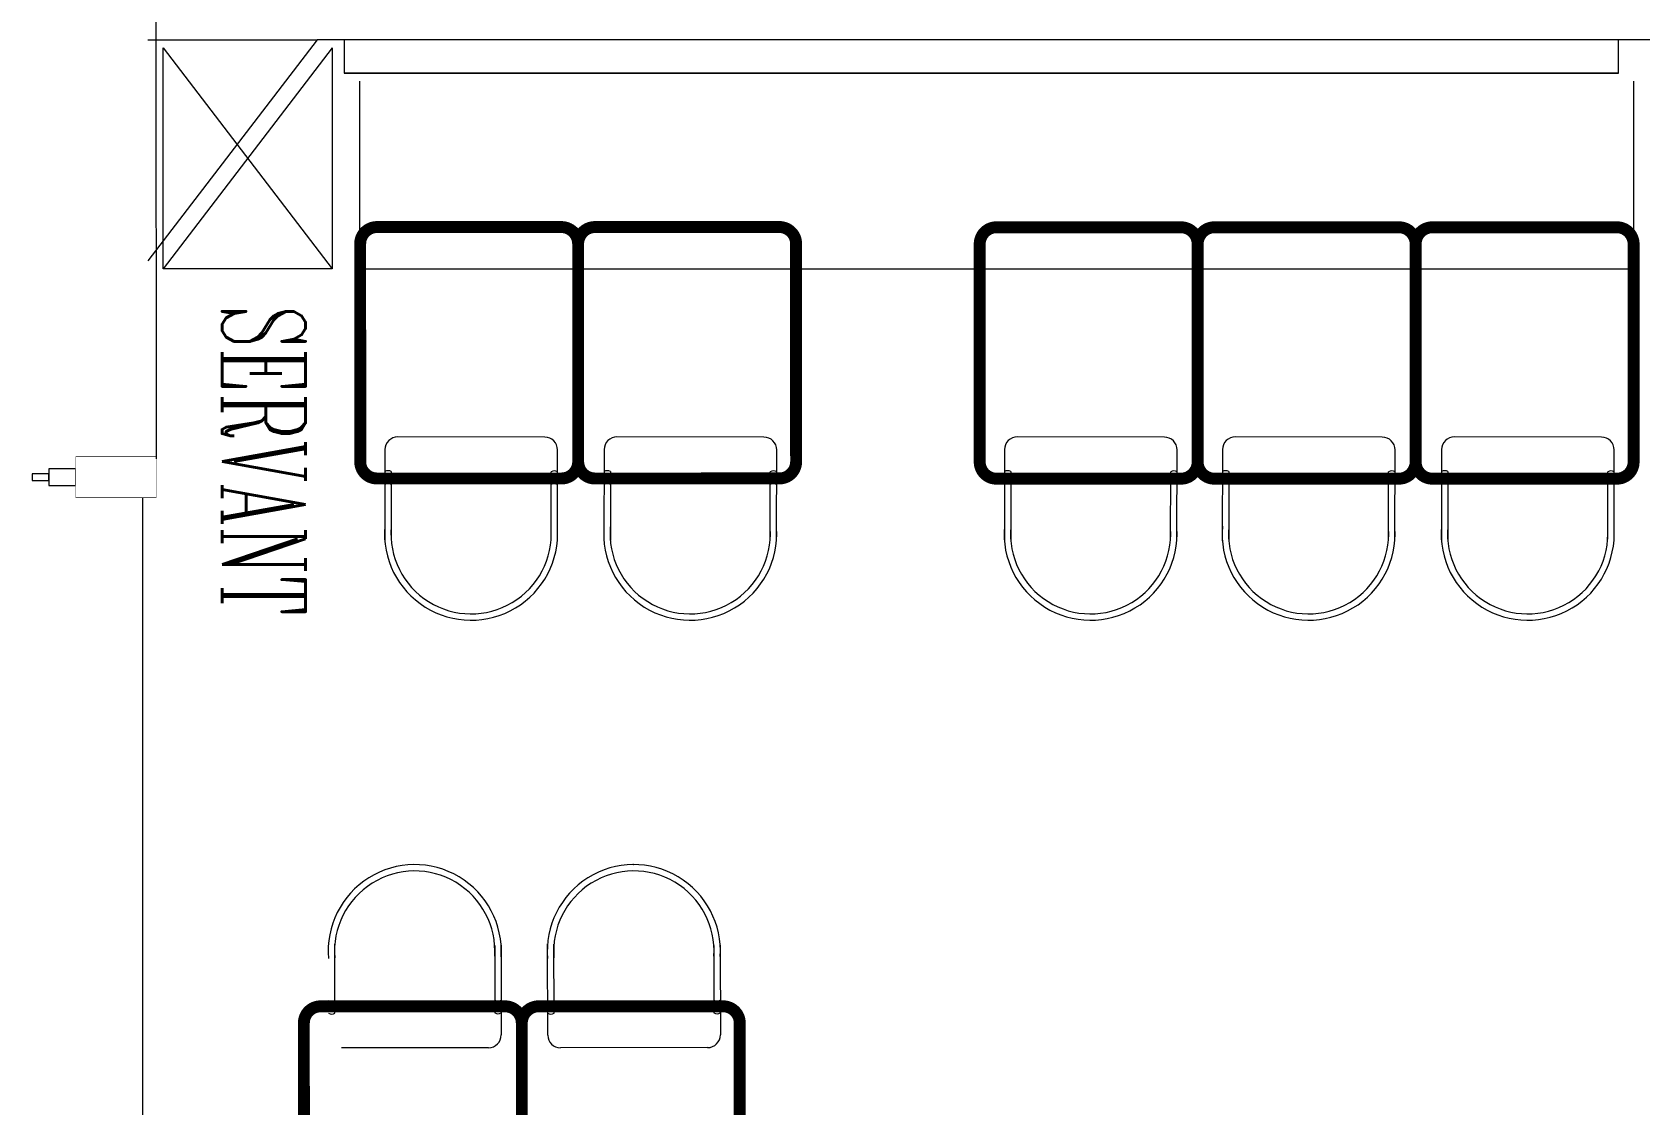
# Model space of a CAD drawing. Header units: centimetres. Extents: x -72470 to -43129, y -18750 to -16337.
# Drawn here: x -57048.2 to -56568.7, y -17106.7 to -16786.7 of the extents above; entities that cross this region are included whole.
import ezdxf

# ---------------------------------------------------------------- set-up
doc = ezdxf.new("R2010")
doc.units = ezdxf.units.CM
doc.header["$MEASUREMENT"] = 0
doc.layers.add('11-021_500-BLOK B-str_zemin_kat$0$2DTARAMA1', color=253, linetype='Continuous')
doc.layers.add('TEFRIS', color=30, linetype='Continuous', lineweight=9)
doc.styles.add('ROMANS', font='romanc.shx', dxfattribs={"width": 0.75, "height": 0.003})

# ---------------------------------------------------------------- blocks, each defined once
blk = doc.blocks.new('DDDD')
at = {"layer": 'TEFRIS', "color": 0, "linetype": 'Continuous'}
for p, q in [((-75389.21, -9770.79), (-75389.18, -9770.77)), ((-75389.18, -9770.77), (-75389.21, -9770.79)), ((-75355.24, -9770.94), (-75340.98, -9785.15)), ((-75353.94, -9769.55), (-75335, -9788.42)), ((-75334.99, -9793.81), (-75365.94, -9824.88)), ((-75374.62, -9818.92), (-75389.19, -9804.4)), ((-75371.33, -9824.89), (-75390.6, -9805.69)), ((-75435.41, -9817.01), (-75435.38, -9816.98)), ((-75435.38, -9816.98), (-75435.41, -9817.01)), ((-75401.44, -9817.16), (-75387.18, -9831.37)), ((-75400.14, -9815.77), (-75381.2, -9834.64)), ((-75299.4, -9829.4), (-75330.45, -9860.36)), ((-75275.13, -9848.35), (-75294, -9829.41)), ((-75276.52, -9849.65), (-75290.73, -9835.39)), ((-75381.19, -9840.03), (-75412.14, -9871.1)), ((-75420.83, -9865.14), (-75435.4, -9850.62)), ((-75330.46, -9865.75), (-75311.27, -9885.01)), ((-75324.49, -9869.04), (-75309.97, -9883.61)), ((-75345.61, -9875.61), (-75376.67, -9906.57)), ((-75321.34, -9894.56), (-75340.21, -9875.62)), ((-75322.73, -9895.86), (-75336.94, -9881.6)), ((-75276.36, -9883.61), (-75276.34, -9883.59)), ((-75276.34, -9883.59), (-75276.36, -9883.61))]:
    blk.add_line(p, q, dxfattribs=at)
at = {"layer": 'TEFRIS', "color": 0, "linetype": 'Continuous', "const_width": 3.56}
for points in [[(-75287.42, -9834.87), (-75326.31, -9873.77, -0.414214), (-75333.38, -9873.77), (-75379.35, -9827.81, -0.414214), (-75379.35, -9820.74), (-75340.46, -9781.84, -0.414214), (-75333.39, -9781.84), (-75287.42, -9827.8, -0.414214)], [(-75333.38, -9880.84), (-75372.27, -9919.73, -0.414214), (-75379.34, -9919.73), (-75425.31, -9873.77, -0.414214), (-75425.31, -9866.7), (-75386.42, -9827.81, -0.414214), (-75379.35, -9827.81), (-75333.38, -9873.77, -0.414214)]]:
    blk.add_lwpolyline(points, format="xyb", close=True, dxfattribs=at)
at = {"layer": 'TEFRIS', "color": 0, "linetype": 'Continuous'}
for centre, radius, start, end in [((-75370.91, -9789), 25.81, 41.3071, 229.9107), ((-75370.91, -9789), 23.91, 41.3071, 229.9107), ((-75344.15, -9780.65), 1.87, 284.487, 345.7168), ((-75341.45, -9783.34), 1.87, 284.487, 345.7168), ((-75337.69, -9791.12), 3.81, 315.1019, 45.1019), ((-75417.11, -9835.22), 25.81, 41.3071, 229.9107), ((-75417.11, -9835.22), 23.91, 41.3071, 229.9107), ((-75379.14, -9815.76), 1.87, 284.487, 345.7168), ((-75376.44, -9818.46), 1.87, 284.487, 345.7168), ((-75390.35, -9826.87), 1.87, 284.487, 345.7168), ((-75368.64, -9822.19), 3.81, 225.1019, 315.1019), ((-75296.7, -9832.1), 3.81, 44.9074, 134.9074), ((-75387.65, -9829.56), 1.87, 284.487, 345.7168), ((-75383.89, -9837.34), 3.81, 315.1019, 45.1019), ((-75288.92, -9835.86), 1.87, 104.2925, 165.5223), ((-75286.23, -9838.56), 1.87, 104.2925, 165.5223), ((-75294.57, -9865.32), 25.81, 220.0986, 48.7021), ((-75294.57, -9865.32), 23.91, 220.0986, 48.7021), ((-75327.76, -9863.06), 3.81, 134.9074, 224.9074), ((-75425.34, -9861.98), 1.87, 284.487, 345.7168), ((-75422.64, -9864.67), 1.87, 284.487, 345.7168), ((-75324.03, -9870.85), 1.87, 104.2925, 165.5223), ((-75321.34, -9873.55), 1.87, 104.2925, 165.5223), ((-75342.91, -9878.31), 3.81, 44.9074, 134.9074), ((-75335.13, -9882.07), 1.87, 104.2925, 165.5223), ((-75332.44, -9884.77), 1.87, 104.2925, 165.5223), ((-75340.79, -9911.53), 25.81, 220.0986, 48.7021), ((-75340.79, -9911.53), 23.91, 220.0986, 48.7021)]:
    blk.add_arc(centre, radius, start, end, dxfattribs=at)

msp = doc.modelspace()

# ---------------------------------------------------------------- hatches: boundary and pattern name
at = {"layer": '11-021_500-BLOK B-str_zemin_kat$0$2DTARAMA1'}
h = msp.add_hatch(dxfattribs=at)
h.set_pattern_fill('ANSI33', color=256, scale=100)
h.set_pattern_definition([(45, (-413509.524, -192690.207), (-17.6776695, 17.6776695), []), (45, (-413491.846, -192690.207), (-17.6776695, 17.6776695), [12.5, -6.25])])
edge = h.paths.add_edge_path()
edge.add_arc((-53448.19, -17219.44), 40, 0, 360)
edge = h.paths.add_edge_path()
edge.add_arc((-54288.19, -17219.44), 40, 0, 360)
edge = h.paths.add_edge_path()
edge.add_arc((-55128.19, -17219.44), 40, 0, 360)
edge = h.paths.add_edge_path()
edge.add_arc((-55968.19, -17219.44), 40, 0, 360)
h.paths.add_polyline_path([(-54835.71, -17053.77), (-54661.96, -17053.77), (-54661.96, -17007.82), (-54835.71, -17007.82)], flags=9)
h.paths.add_polyline_path([(-53982.51, -17053.8), (-53808.74, -17053.8), (-53808.74, -17007.82), (-53982.51, -17007.82)], flags=9)
h.paths.add_polyline_path([(-55675.72, -17053.8), (-55520.6, -17053.8), (-55520.6, -17007.82), (-55675.72, -17007.82)], flags=9)
edge = h.paths.add_edge_path()
edge.add_arc((-56808.19, -17219.44), 40, 0, 360)
edge = h.paths.add_edge_path()
edge.add_arc((-55128.19, -18059.44), 40, 0, 360)
edge = h.paths.add_edge_path()
edge.add_arc((-54288.19, -18059.44), 40, 0, 360)
edge = h.paths.add_edge_path()
edge.add_arc((-53448.19, -18059.44), 40, 0, 360)

# ---------------------------------------------------------------- linework, layer by layer
at = {"layer": 'TEFRIS', "color": 0, "linetype": 'Continuous'}
for p, q in [((-57013.68, -16788.94), (-56963.23, -16788.94)), ((-56963.23, -16788.94), (-57013.68, -16854.94)), ((-56123.63, -16788.94), (-56963.23, -16788.94)), ((-56955.1, -16788.94), (-56955.1, -16798.94)), ((-56575.1, -16798.94), (-56575.1, -16788.94)), ((-56958.68, -16791.34), (-57009.13, -16857.34)), ((-57009.13, -16791.34), (-56958.68, -16857.34)), ((-57009.13, -16857.34), (-57009.13, -16791.34)), ((-56958.68, -16791.34), (-56958.68, -16857.34)), ((-56955.1, -16798.94), (-56575.1, -16798.94)), ((-56575.1, -16798.94), (-56955.1, -16798.94)), ((-56950.55, -16801.34), (-56950.55, -16857.34)), ((-56570.55, -16857.34), (-56570.55, -16801.34)), ((-56958.68, -16857.34), (-57009.13, -16857.34)), ((-56950.55, -16857.34), (-56570.55, -16857.34)), ((-56895.3, -16907.49), (-56939.15, -16907.42)), ((-56829.95, -16907.49), (-56873.8, -16907.42)), ((-56710.54, -16907.49), (-56754.4, -16907.42)), ((-56645.54, -16907.49), (-56689.4, -16907.42)), ((-56580.19, -16907.49), (-56624.05, -16907.42)), ((-56942.97, -16911.23), (-56943.02, -16938.42)), ((-56891.54, -16938.05), (-56891.49, -16911.31)), ((-56877.62, -16911.23), (-56877.67, -16938.42)), ((-56826.19, -16938.05), (-56826.14, -16911.31)), ((-56758.22, -16911.23), (-56758.26, -16938.42)), ((-56706.78, -16938.05), (-56706.74, -16911.31)), ((-56693.22, -16911.23), (-56693.26, -16938.42)), ((-56641.78, -16938.05), (-56641.74, -16911.31)), ((-56627.87, -16911.23), (-56627.91, -16938.42)), ((-56576.43, -16938.05), (-56576.39, -16911.31)), ((-56941.08, -16917.77), (-56941.11, -16938.34)), ((-56893.44, -16937.98), (-56893.41, -16917.85)), ((-56875.73, -16917.77), (-56875.76, -16938.34)), ((-56828.09, -16937.98), (-56828.06, -16917.85)), ((-56756.32, -16917.77), (-56756.35, -16938.34)), ((-56708.69, -16937.98), (-56708.65, -16917.85)), ((-56691.32, -16917.77), (-56691.35, -16938.34)), ((-56643.69, -16937.98), (-56643.65, -16917.85)), ((-56625.97, -16917.77), (-56626, -16938.34)), ((-56578.33, -16937.98), (-56578.3, -16917.85)), ((-56917.35, -16962.11), (-56917.32, -16962.11)), ((-56917.32, -16962.11), (-56917.35, -16962.11)), ((-56852, -16962.11), (-56851.96, -16962.11)), ((-56851.96, -16962.11), (-56852, -16962.11)), ((-56732.59, -16962.11), (-56732.56, -16962.11)), ((-56732.56, -16962.11), (-56732.59, -16962.11)), ((-56667.59, -16962.11), (-56667.56, -16962.11)), ((-56667.56, -16962.11), (-56667.59, -16962.11)), ((-56602.24, -16962.11), (-56602.21, -16962.11)), ((-56602.21, -16962.11), (-56602.24, -16962.11))]:
    msp.add_line(p, q, dxfattribs=at)
at = {"layer": 'TEFRIS', "color": 0, "linetype": 'Continuous', "const_width": 3.56}
for points in [[(-56890.35, -16919.83), (-56945.35, -16919.83, -0.414214), (-56950.35, -16914.83), (-56950.36, -16849.83, -0.414214), (-56945.36, -16844.83), (-56890.36, -16844.83, -0.414214), (-56885.36, -16849.83), (-56885.35, -16914.83, -0.414214)], [(-56825.35, -16919.82), (-56880.35, -16919.83, -0.414214), (-56885.35, -16914.83), (-56885.36, -16849.83, -0.414214), (-56880.36, -16844.83), (-56825.36, -16844.82, -0.414214), (-56820.36, -16849.82), (-56820.35, -16914.82, -0.414214)], [(-56705.6, -16919.89), (-56760.6, -16919.89, -0.414214), (-56765.6, -16914.9), (-56765.6, -16849.9, -0.414214), (-56760.6, -16844.89), (-56705.6, -16844.89, -0.414214), (-56700.6, -16849.89), (-56700.6, -16914.89, -0.414214)], [(-56640.6, -16919.89), (-56695.6, -16919.89, -0.414214), (-56700.6, -16914.9), (-56700.6, -16849.9, -0.414214), (-56695.6, -16844.89), (-56640.6, -16844.89, -0.414214), (-56635.6, -16849.89), (-56635.6, -16914.89, -0.414214)], [(-56575.6, -16919.89), (-56630.6, -16919.89, -0.414214), (-56635.6, -16914.9), (-56635.6, -16849.9, -0.414214), (-56630.6, -16844.89), (-56575.6, -16844.89, -0.414214), (-56570.6, -16849.89), (-56570.6, -16914.89, -0.414214)]]:
    msp.add_lwpolyline(points, format="xyb", close=True, dxfattribs=at)
at = {"layer": 'TEFRIS', "color": 0, "linetype": 'Continuous'}
for points in [[(-57011.19, -16925.44), (-57011.19, -16913.44), (-57035.19, -16913.44), (-57035.19, -16925.44)], [(-57012.19, -16924.44), (-57012.19, -16914.44), (-57034.19, -16914.44), (-57034.19, -16924.44)], [(-57043.19, -16920.44), (-57043.19, -16918.44), (-57048.19, -16918.44), (-57048.19, -16920.44)], [(-57043.19, -16920.44), (-57043.19, -16918.44), (-57048.19, -16918.44), (-57048.19, -16920.44)], [(-57043.19, -16920.44), (-57043.19, -16918.44), (-57048.19, -16918.44), (-57048.19, -16920.44)], [(-57043.19, -16920.44), (-57043.19, -16918.44), (-57048.19, -16918.44), (-57048.19, -16920.44)], [(-57043.19, -16920.44), (-57043.19, -16918.44), (-57048.19, -16918.44), (-57048.19, -16920.44)], [(-57043.19, -16920.44), (-57043.19, -16918.44), (-57048.19, -16918.44), (-57048.19, -16920.44)], [(-57043.19, -16920.44), (-57043.19, -16918.44), (-57048.19, -16918.44), (-57048.19, -16920.44)], [(-57043.19, -16920.44), (-57043.19, -16918.44), (-57048.19, -16918.44), (-57048.19, -16920.44)], [(-57043.19, -16920.44), (-57043.19, -16918.44), (-57048.19, -16918.44), (-57048.19, -16920.44)], [(-57043.19, -16920.44), (-57043.19, -16918.44), (-57048.19, -16918.44), (-57048.19, -16920.44)], [(-57043.19, -16920.44), (-57043.19, -16918.44), (-57048.19, -16918.44), (-57048.19, -16920.44)], [(-57043.19, -16920.44), (-57043.19, -16918.44), (-57048.19, -16918.44), (-57048.19, -16920.44)], [(-57043.19, -16920.44), (-57043.19, -16918.44), (-57048.19, -16918.44), (-57048.19, -16920.44)], [(-57043.19, -16920.44), (-57043.19, -16918.44), (-57048.19, -16918.44), (-57048.19, -16920.44)], [(-57043.19, -16920.44), (-57043.19, -16918.44), (-57048.19, -16918.44), (-57048.19, -16920.44)], [(-57043.19, -16920.44), (-57043.19, -16918.44), (-57048.19, -16918.44), (-57048.19, -16920.44)], [(-57043.19, -16920.44), (-57043.19, -16918.44), (-57048.19, -16918.44), (-57048.19, -16920.44)], [(-57043.19, -16920.44), (-57043.19, -16918.44), (-57048.19, -16918.44), (-57048.19, -16920.44)], [(-57043.19, -16920.44), (-57043.19, -16918.44), (-57048.19, -16918.44), (-57048.19, -16920.44)], [(-57043.19, -16920.44), (-57043.19, -16918.44), (-57048.19, -16918.44), (-57048.19, -16920.44)], [(-57043.19, -16920.44), (-57043.19, -16918.44), (-57048.19, -16918.44), (-57048.19, -16920.44)], [(-57043.19, -16920.44), (-57043.19, -16918.44), (-57048.19, -16918.44), (-57048.19, -16920.44)], [(-57043.19, -16920.44), (-57043.19, -16918.44), (-57048.19, -16918.44), (-57048.19, -16920.44)], [(-57043.19, -16920.44), (-57043.19, -16918.44), (-57048.19, -16918.44), (-57048.19, -16920.44)], [(-57043.19, -16920.44), (-57043.19, -16918.44), (-57048.19, -16918.44), (-57048.19, -16920.44)], [(-57035.19, -16921.94), (-57035.19, -16916.94), (-57043.19, -16916.94), (-57043.19, -16921.94)]]:
    msp.add_lwpolyline(points, close=True, dxfattribs=at)
msp.add_lwpolyline([(-57015.19, -17123.44), (-57015.19, -16925.44)], dxfattribs=at)
for centre, radius, start, end in [((-56939.16, -16911.23), 3.81, 89.9074, 179.9074), ((-56895.31, -16911.3), 3.81, 359.9074, 89.9074), ((-56873.81, -16911.23), 3.81, 89.9074, 179.9074), ((-56829.96, -16911.3), 3.81, 359.9074, 89.9074), ((-56754.4, -16911.23), 3.81, 89.9074, 179.9074), ((-56710.55, -16911.3), 3.81, 359.9074, 89.9074), ((-56689.4, -16911.23), 3.81, 89.9074, 179.9074), ((-56645.55, -16911.3), 3.81, 359.9074, 89.9074), ((-56624.05, -16911.23), 3.81, 89.9074, 179.9074), ((-56580.2, -16911.3), 3.81, 359.9074, 89.9074), ((-56942.03, -16919.38), 1.87, 59.2925, 120.5223), ((-56892.46, -16919.46), 1.87, 59.2925, 120.5223), ((-56876.68, -16919.38), 1.87, 59.2925, 120.5223), ((-56827.11, -16919.46), 1.87, 59.2925, 120.5223), ((-56757.28, -16919.38), 1.87, 59.2925, 120.5223), ((-56707.7, -16919.46), 1.87, 59.2925, 120.5223), ((-56692.28, -16919.38), 1.87, 59.2925, 120.5223), ((-56642.7, -16919.46), 1.87, 59.2925, 120.5223), ((-56626.92, -16919.38), 1.87, 59.2925, 120.5223), ((-56577.35, -16919.46), 1.87, 59.2925, 120.5223), ((-56942.04, -16923.2), 1.87, 59.2925, 120.5223), ((-56892.47, -16923.28), 1.87, 59.2925, 120.5223), ((-56876.69, -16923.2), 1.87, 59.2925, 120.5223), ((-56827.12, -16923.28), 1.87, 59.2925, 120.5223), ((-56757.28, -16923.2), 1.87, 59.2925, 120.5223), ((-56707.71, -16923.28), 1.87, 59.2925, 120.5223), ((-56692.28, -16923.2), 1.87, 59.2925, 120.5223), ((-56642.71, -16923.28), 1.87, 59.2925, 120.5223), ((-56626.93, -16923.2), 1.87, 59.2925, 120.5223), ((-56577.36, -16923.28), 1.87, 59.2925, 120.5223), ((-56917.29, -16936.3), 25.81, 175.0986, 3.7021), ((-56851.94, -16936.3), 25.81, 175.0986, 3.7021), ((-56732.53, -16936.3), 25.81, 175.0986, 3.7021), ((-56667.53, -16936.3), 25.81, 175.0986, 3.7021), ((-56602.18, -16936.3), 25.81, 175.0986, 3.7021), ((-56917.29, -16936.3), 23.91, 175.0986, 3.7021), ((-56851.94, -16936.3), 23.91, 175.0986, 3.7021), ((-56732.53, -16936.3), 23.91, 175.0986, 3.7021), ((-56667.53, -16936.3), 23.91, 175.0986, 3.7021), ((-56602.18, -16936.3), 23.91, 175.0986, 3.7021)]:
    msp.add_arc(centre, radius, start, end, dxfattribs=at)

# ---------------------------------------------------------------- block references
at = {"layer": 'TEFRIS', "color": 0, "linetype": 'Continuous', "rotation": 315}
msp.add_blockref('DDDD', (3348.4, -63434.22), dxfattribs=at)

# ---------------------------------------------------------------- texts
at = {"layer": 'TEFRIS', "color": 0, "linetype": 'Continuous', "style": 'ROMANS', "width": 0.6}
msp.add_text('SERVANT', height=24.881, rotation=270, dxfattribs=at).set_placement((-56991.52, -16868.07))

# ---------------------------------------------------------------- next in the draw order: wipeouts: each hides what was drawn before it
at = {"color": 0, "linetype": 'Continuous'}
msp.add_wipeout([(-57011.19, -16925.44), (-57035.19, -16925.44), (-57035.19, -16913.44), (-57011.19, -16913.44)], dxfattribs=at).dxf.layer = 'TEFRIS'

# ---------------------------------------------------------------- next in the draw order: linework, layer by layer
at = {"layer": 'TEFRIS', "color": 0, "linetype": 'Continuous'}
for points in [[(-57011.19, -16925.44), (-57011.19, -16913.44), (-57035.19, -16913.44), (-57035.19, -16925.44)], [(-57012.19, -16924.44), (-57012.19, -16914.44), (-57034.19, -16914.44), (-57034.19, -16924.44)], [(-57035.19, -16921.94), (-57035.19, -16916.94), (-57043.19, -16916.94), (-57043.19, -16921.94)]]:
    msp.add_lwpolyline(points, close=True, dxfattribs=at)

# ---------------------------------------------------------------- next in the draw order: wipeouts: each hides what was drawn before it
at = {"color": 0, "linetype": 'Continuous'}
msp.add_wipeout([(-57011.19, -16925.44), (-57035.19, -16925.44), (-57035.19, -16913.44), (-57011.19, -16913.44)], dxfattribs=at).dxf.layer = 'TEFRIS'

# ---------------------------------------------------------------- next in the draw order: linework, layer by layer
at = {"layer": 'TEFRIS', "color": 0, "linetype": 'Continuous'}
for points in [[(-57011.19, -16925.44), (-57011.19, -16913.44), (-57035.19, -16913.44), (-57035.19, -16925.44)], [(-57012.19, -16924.44), (-57012.19, -16914.44), (-57034.19, -16914.44), (-57034.19, -16924.44)], [(-57035.19, -16921.94), (-57035.19, -16916.94), (-57043.19, -16916.94), (-57043.19, -16921.94)]]:
    msp.add_lwpolyline(points, close=True, dxfattribs=at)

# ---------------------------------------------------------------- next in the draw order: wipeouts: each hides what was drawn before it
at = {"color": 0, "linetype": 'Continuous'}
msp.add_wipeout([(-57011.19, -16925.44), (-57035.19, -16925.44), (-57035.19, -16913.44), (-57011.19, -16913.44)], dxfattribs=at).dxf.layer = 'TEFRIS'

# ---------------------------------------------------------------- next in the draw order: linework, layer by layer
at = {"layer": 'TEFRIS', "color": 0, "linetype": 'Continuous'}
for points in [[(-57011.19, -16925.44), (-57011.19, -16913.44), (-57035.19, -16913.44), (-57035.19, -16925.44)], [(-57012.19, -16924.44), (-57012.19, -16914.44), (-57034.19, -16914.44), (-57034.19, -16924.44)], [(-57035.19, -16921.94), (-57035.19, -16916.94), (-57043.19, -16916.94), (-57043.19, -16921.94)]]:
    msp.add_lwpolyline(points, close=True, dxfattribs=at)

# ---------------------------------------------------------------- next in the draw order: wipeouts: each hides what was drawn before it
at = {"color": 0, "linetype": 'Continuous'}
msp.add_wipeout([(-57011.19, -16925.44), (-57035.19, -16925.44), (-57035.19, -16913.44), (-57011.19, -16913.44)], dxfattribs=at).dxf.layer = 'TEFRIS'

# ---------------------------------------------------------------- next in the draw order: linework, layer by layer
at = {"layer": 'TEFRIS', "color": 0, "linetype": 'Continuous'}
for points in [[(-57011.19, -16925.44), (-57011.19, -16913.44), (-57035.19, -16913.44), (-57035.19, -16925.44)], [(-57012.19, -16924.44), (-57012.19, -16914.44), (-57034.19, -16914.44), (-57034.19, -16924.44)], [(-57035.19, -16921.94), (-57035.19, -16916.94), (-57043.19, -16916.94), (-57043.19, -16921.94)]]:
    msp.add_lwpolyline(points, close=True, dxfattribs=at)

# ---------------------------------------------------------------- next in the draw order: wipeouts: each hides what was drawn before it
at = {"color": 0, "linetype": 'Continuous'}
msp.add_wipeout([(-57011.19, -16925.44), (-57035.19, -16925.44), (-57035.19, -16913.44), (-57011.19, -16913.44)], dxfattribs=at).dxf.layer = 'TEFRIS'

# ---------------------------------------------------------------- next in the draw order: linework, layer by layer
at = {"layer": 'TEFRIS', "color": 0, "linetype": 'Continuous'}
for points in [[(-57011.19, -16925.44), (-57011.19, -16913.44), (-57035.19, -16913.44), (-57035.19, -16925.44)], [(-57012.19, -16924.44), (-57012.19, -16914.44), (-57034.19, -16914.44), (-57034.19, -16924.44)], [(-57035.19, -16921.94), (-57035.19, -16916.94), (-57043.19, -16916.94), (-57043.19, -16921.94)]]:
    msp.add_lwpolyline(points, close=True, dxfattribs=at)

# ---------------------------------------------------------------- next in the draw order: wipeouts: each hides what was drawn before it
at = {"color": 0, "linetype": 'Continuous'}
msp.add_wipeout([(-57011.19, -16925.44), (-57035.19, -16925.44), (-57035.19, -16913.44), (-57011.19, -16913.44)], dxfattribs=at).dxf.layer = 'TEFRIS'

# ---------------------------------------------------------------- next in the draw order: linework, layer by layer
at = {"layer": 'TEFRIS', "color": 0, "linetype": 'Continuous'}
for points in [[(-57011.19, -16925.44), (-57011.19, -16913.44), (-57035.19, -16913.44), (-57035.19, -16925.44)], [(-57012.19, -16924.44), (-57012.19, -16914.44), (-57034.19, -16914.44), (-57034.19, -16924.44)], [(-57035.19, -16921.94), (-57035.19, -16916.94), (-57043.19, -16916.94), (-57043.19, -16921.94)]]:
    msp.add_lwpolyline(points, close=True, dxfattribs=at)

# ---------------------------------------------------------------- next in the draw order: wipeouts: each hides what was drawn before it
at = {"color": 0, "linetype": 'Continuous'}
msp.add_wipeout([(-57011.19, -16925.44), (-57035.19, -16925.44), (-57035.19, -16913.44), (-57011.19, -16913.44)], dxfattribs=at).dxf.layer = 'TEFRIS'

# ---------------------------------------------------------------- next in the draw order: linework, layer by layer
at = {"layer": 'TEFRIS', "color": 0, "linetype": 'Continuous'}
for points in [[(-57011.19, -16925.44), (-57011.19, -16913.44), (-57035.19, -16913.44), (-57035.19, -16925.44)], [(-57012.19, -16924.44), (-57012.19, -16914.44), (-57034.19, -16914.44), (-57034.19, -16924.44)], [(-57035.19, -16921.94), (-57035.19, -16916.94), (-57043.19, -16916.94), (-57043.19, -16921.94)]]:
    msp.add_lwpolyline(points, close=True, dxfattribs=at)

# ---------------------------------------------------------------- next in the draw order: wipeouts: each hides what was drawn before it
at = {"color": 0, "linetype": 'Continuous'}
msp.add_wipeout([(-57011.19, -16925.44), (-57035.19, -16925.44), (-57035.19, -16913.44), (-57011.19, -16913.44)], dxfattribs=at).dxf.layer = 'TEFRIS'

# ---------------------------------------------------------------- next in the draw order: linework, layer by layer
at = {"layer": 'TEFRIS', "color": 0, "linetype": 'Continuous'}
for points in [[(-57011.19, -16925.44), (-57011.19, -16913.44), (-57035.19, -16913.44), (-57035.19, -16925.44)], [(-57012.19, -16924.44), (-57012.19, -16914.44), (-57034.19, -16914.44), (-57034.19, -16924.44)], [(-57035.19, -16921.94), (-57035.19, -16916.94), (-57043.19, -16916.94), (-57043.19, -16921.94)]]:
    msp.add_lwpolyline(points, close=True, dxfattribs=at)

# ---------------------------------------------------------------- next in the draw order: wipeouts: each hides what was drawn before it
at = {"color": 0, "linetype": 'Continuous'}
msp.add_wipeout([(-57011.19, -16925.44), (-57035.19, -16925.44), (-57035.19, -16913.44), (-57011.19, -16913.44)], dxfattribs=at).dxf.layer = 'TEFRIS'

# ---------------------------------------------------------------- next in the draw order: linework, layer by layer
at = {"layer": 'TEFRIS', "color": 0, "linetype": 'Continuous'}
for points in [[(-57011.19, -16925.44), (-57011.19, -16913.44), (-57035.19, -16913.44), (-57035.19, -16925.44)], [(-57012.19, -16924.44), (-57012.19, -16914.44), (-57034.19, -16914.44), (-57034.19, -16924.44)], [(-57035.19, -16921.94), (-57035.19, -16916.94), (-57043.19, -16916.94), (-57043.19, -16921.94)]]:
    msp.add_lwpolyline(points, close=True, dxfattribs=at)

# ---------------------------------------------------------------- next in the draw order: wipeouts: each hides what was drawn before it
at = {"color": 0, "linetype": 'Continuous'}
msp.add_wipeout([(-57011.19, -16925.44), (-57035.19, -16925.44), (-57035.19, -16913.44), (-57011.19, -16913.44)], dxfattribs=at).dxf.layer = 'TEFRIS'

# ---------------------------------------------------------------- next in the draw order: linework, layer by layer
at = {"layer": 'TEFRIS', "color": 0, "linetype": 'Continuous'}
for points in [[(-57011.19, -16925.44), (-57011.19, -16913.44), (-57035.19, -16913.44), (-57035.19, -16925.44)], [(-57012.19, -16924.44), (-57012.19, -16914.44), (-57034.19, -16914.44), (-57034.19, -16924.44)], [(-57035.19, -16921.94), (-57035.19, -16916.94), (-57043.19, -16916.94), (-57043.19, -16921.94)]]:
    msp.add_lwpolyline(points, close=True, dxfattribs=at)

# ---------------------------------------------------------------- next in the draw order: wipeouts: each hides what was drawn before it
at = {"color": 0, "linetype": 'Continuous'}
msp.add_wipeout([(-57011.19, -16925.44), (-57035.19, -16925.44), (-57035.19, -16913.44), (-57011.19, -16913.44)], dxfattribs=at).dxf.layer = 'TEFRIS'

# ---------------------------------------------------------------- next in the draw order: linework, layer by layer
at = {"layer": 'TEFRIS', "color": 0, "linetype": 'Continuous'}
for points in [[(-57011.19, -16925.44), (-57011.19, -16913.44), (-57035.19, -16913.44), (-57035.19, -16925.44)], [(-57012.19, -16924.44), (-57012.19, -16914.44), (-57034.19, -16914.44), (-57034.19, -16924.44)], [(-57035.19, -16921.94), (-57035.19, -16916.94), (-57043.19, -16916.94), (-57043.19, -16921.94)]]:
    msp.add_lwpolyline(points, close=True, dxfattribs=at)

# ---------------------------------------------------------------- next in the draw order: wipeouts: each hides what was drawn before it
at = {"color": 0, "linetype": 'Continuous'}
msp.add_wipeout([(-57011.19, -16925.44), (-57035.19, -16925.44), (-57035.19, -16913.44), (-57011.19, -16913.44)], dxfattribs=at).dxf.layer = 'TEFRIS'

# ---------------------------------------------------------------- next in the draw order: linework, layer by layer
at = {"layer": 'TEFRIS', "color": 0, "linetype": 'Continuous'}
for points in [[(-57011.19, -16925.44), (-57011.19, -16913.44), (-57035.19, -16913.44), (-57035.19, -16925.44)], [(-57012.19, -16924.44), (-57012.19, -16914.44), (-57034.19, -16914.44), (-57034.19, -16924.44)], [(-57035.19, -16921.94), (-57035.19, -16916.94), (-57043.19, -16916.94), (-57043.19, -16921.94)]]:
    msp.add_lwpolyline(points, close=True, dxfattribs=at)

# ---------------------------------------------------------------- next in the draw order: wipeouts: each hides what was drawn before it
at = {"color": 0, "linetype": 'Continuous'}
msp.add_wipeout([(-57011.19, -16925.44), (-57035.19, -16925.44), (-57035.19, -16913.44), (-57011.19, -16913.44)], dxfattribs=at).dxf.layer = 'TEFRIS'

# ---------------------------------------------------------------- next in the draw order: linework, layer by layer
at = {"layer": 'TEFRIS', "color": 0, "linetype": 'Continuous'}
for points in [[(-57011.19, -16925.44), (-57011.19, -16913.44), (-57035.19, -16913.44), (-57035.19, -16925.44)], [(-57012.19, -16924.44), (-57012.19, -16914.44), (-57034.19, -16914.44), (-57034.19, -16924.44)], [(-57035.19, -16921.94), (-57035.19, -16916.94), (-57043.19, -16916.94), (-57043.19, -16921.94)]]:
    msp.add_lwpolyline(points, close=True, dxfattribs=at)

# ---------------------------------------------------------------- next in the draw order: wipeouts: each hides what was drawn before it
at = {"color": 0, "linetype": 'Continuous'}
msp.add_wipeout([(-57011.19, -16925.44), (-57035.19, -16925.44), (-57035.19, -16913.44), (-57011.19, -16913.44)], dxfattribs=at).dxf.layer = 'TEFRIS'

# ---------------------------------------------------------------- next in the draw order: linework, layer by layer
at = {"layer": 'TEFRIS', "color": 0, "linetype": 'Continuous'}
for points in [[(-57011.19, -16925.44), (-57011.19, -16913.44), (-57035.19, -16913.44), (-57035.19, -16925.44)], [(-57012.19, -16924.44), (-57012.19, -16914.44), (-57034.19, -16914.44), (-57034.19, -16924.44)], [(-57035.19, -16921.94), (-57035.19, -16916.94), (-57043.19, -16916.94), (-57043.19, -16921.94)]]:
    msp.add_lwpolyline(points, close=True, dxfattribs=at)

# ---------------------------------------------------------------- next in the draw order: wipeouts: each hides what was drawn before it
at = {"color": 0, "linetype": 'Continuous'}
msp.add_wipeout([(-57011.19, -16925.44), (-57035.19, -16925.44), (-57035.19, -16913.44), (-57011.19, -16913.44)], dxfattribs=at).dxf.layer = 'TEFRIS'

# ---------------------------------------------------------------- next in the draw order: linework, layer by layer
at = {"layer": 'TEFRIS', "color": 0, "linetype": 'Continuous'}
for points in [[(-57011.19, -16925.44), (-57011.19, -16913.44), (-57035.19, -16913.44), (-57035.19, -16925.44)], [(-57012.19, -16924.44), (-57012.19, -16914.44), (-57034.19, -16914.44), (-57034.19, -16924.44)], [(-57035.19, -16921.94), (-57035.19, -16916.94), (-57043.19, -16916.94), (-57043.19, -16921.94)]]:
    msp.add_lwpolyline(points, close=True, dxfattribs=at)

# ---------------------------------------------------------------- next in the draw order: wipeouts: each hides what was drawn before it
at = {"color": 0, "linetype": 'Continuous'}
msp.add_wipeout([(-57011.19, -16925.44), (-57035.19, -16925.44), (-57035.19, -16913.44), (-57011.19, -16913.44)], dxfattribs=at).dxf.layer = 'TEFRIS'

# ---------------------------------------------------------------- next in the draw order: linework, layer by layer
at = {"layer": 'TEFRIS', "color": 0, "linetype": 'Continuous'}
for points in [[(-57011.19, -16925.44), (-57011.19, -16913.44), (-57035.19, -16913.44), (-57035.19, -16925.44)], [(-57012.19, -16924.44), (-57012.19, -16914.44), (-57034.19, -16914.44), (-57034.19, -16924.44)], [(-57035.19, -16921.94), (-57035.19, -16916.94), (-57043.19, -16916.94), (-57043.19, -16921.94)]]:
    msp.add_lwpolyline(points, close=True, dxfattribs=at)

# ---------------------------------------------------------------- next in the draw order: wipeouts: each hides what was drawn before it
at = {"color": 0, "linetype": 'Continuous'}
msp.add_wipeout([(-57011.19, -16925.44), (-57035.19, -16925.44), (-57035.19, -16913.44), (-57011.19, -16913.44)], dxfattribs=at).dxf.layer = 'TEFRIS'

# ---------------------------------------------------------------- next in the draw order: linework, layer by layer
at = {"layer": 'TEFRIS', "color": 0, "linetype": 'Continuous'}
for points in [[(-57011.19, -16925.44), (-57011.19, -16913.44), (-57035.19, -16913.44), (-57035.19, -16925.44)], [(-57012.19, -16924.44), (-57012.19, -16914.44), (-57034.19, -16914.44), (-57034.19, -16924.44)], [(-57035.19, -16921.94), (-57035.19, -16916.94), (-57043.19, -16916.94), (-57043.19, -16921.94)]]:
    msp.add_lwpolyline(points, close=True, dxfattribs=at)

# ---------------------------------------------------------------- next in the draw order: wipeouts: each hides what was drawn before it
at = {"color": 0, "linetype": 'Continuous'}
msp.add_wipeout([(-57011.19, -16925.44), (-57035.19, -16925.44), (-57035.19, -16913.44), (-57011.19, -16913.44)], dxfattribs=at).dxf.layer = 'TEFRIS'

# ---------------------------------------------------------------- next in the draw order: linework, layer by layer
at = {"layer": 'TEFRIS', "color": 0, "linetype": 'Continuous'}
for points in [[(-57011.19, -16925.44), (-57011.19, -16913.44), (-57035.19, -16913.44), (-57035.19, -16925.44)], [(-57012.19, -16924.44), (-57012.19, -16914.44), (-57034.19, -16914.44), (-57034.19, -16924.44)], [(-57035.19, -16921.94), (-57035.19, -16916.94), (-57043.19, -16916.94), (-57043.19, -16921.94)]]:
    msp.add_lwpolyline(points, close=True, dxfattribs=at)

# ---------------------------------------------------------------- next in the draw order: wipeouts: each hides what was drawn before it
at = {"color": 0, "linetype": 'Continuous'}
msp.add_wipeout([(-57011.19, -16925.44), (-57035.19, -16925.44), (-57035.19, -16913.44), (-57011.19, -16913.44)], dxfattribs=at).dxf.layer = 'TEFRIS'

# ---------------------------------------------------------------- next in the draw order: linework, layer by layer
at = {"layer": 'TEFRIS', "color": 0, "linetype": 'Continuous'}
for points in [[(-57011.19, -16925.44), (-57011.19, -16913.44), (-57035.19, -16913.44), (-57035.19, -16925.44)], [(-57012.19, -16924.44), (-57012.19, -16914.44), (-57034.19, -16914.44), (-57034.19, -16924.44)], [(-57035.19, -16921.94), (-57035.19, -16916.94), (-57043.19, -16916.94), (-57043.19, -16921.94)]]:
    msp.add_lwpolyline(points, close=True, dxfattribs=at)

# ---------------------------------------------------------------- next in the draw order: wipeouts: each hides what was drawn before it
at = {"color": 0, "linetype": 'Continuous'}
msp.add_wipeout([(-57011.19, -16925.44), (-57035.19, -16925.44), (-57035.19, -16913.44), (-57011.19, -16913.44)], dxfattribs=at).dxf.layer = 'TEFRIS'

# ---------------------------------------------------------------- next in the draw order: linework, layer by layer
at = {"layer": 'TEFRIS', "color": 0, "linetype": 'Continuous'}
for points in [[(-57011.19, -16925.44), (-57011.19, -16913.44), (-57035.19, -16913.44), (-57035.19, -16925.44)], [(-57012.19, -16924.44), (-57012.19, -16914.44), (-57034.19, -16914.44), (-57034.19, -16924.44)], [(-57035.19, -16921.94), (-57035.19, -16916.94), (-57043.19, -16916.94), (-57043.19, -16921.94)]]:
    msp.add_lwpolyline(points, close=True, dxfattribs=at)

# ---------------------------------------------------------------- next in the draw order: wipeouts: each hides what was drawn before it
at = {"color": 0, "linetype": 'Continuous'}
msp.add_wipeout([(-57011.19, -16925.44), (-57035.19, -16925.44), (-57035.19, -16913.44), (-57011.19, -16913.44)], dxfattribs=at).dxf.layer = 'TEFRIS'

# ---------------------------------------------------------------- next in the draw order: linework, layer by layer
at = {"layer": 'TEFRIS', "color": 0, "linetype": 'Continuous'}
for points in [[(-57011.19, -16925.44), (-57011.19, -16913.44), (-57035.19, -16913.44), (-57035.19, -16925.44)], [(-57012.19, -16924.44), (-57012.19, -16914.44), (-57034.19, -16914.44), (-57034.19, -16924.44)], [(-57035.19, -16921.94), (-57035.19, -16916.94), (-57043.19, -16916.94), (-57043.19, -16921.94)]]:
    msp.add_lwpolyline(points, close=True, dxfattribs=at)

# ---------------------------------------------------------------- next in the draw order: wipeouts: each hides what was drawn before it
at = {"color": 0, "linetype": 'Continuous'}
msp.add_wipeout([(-57011.19, -16925.44), (-57035.19, -16925.44), (-57035.19, -16913.44), (-57011.19, -16913.44)], dxfattribs=at).dxf.layer = 'TEFRIS'

# ---------------------------------------------------------------- next in the draw order: linework, layer by layer
at = {"layer": 'TEFRIS', "color": 0, "linetype": 'Continuous'}
for points in [[(-57011.19, -16925.44), (-57011.19, -16913.44), (-57035.19, -16913.44), (-57035.19, -16925.44)], [(-57012.19, -16924.44), (-57012.19, -16914.44), (-57034.19, -16914.44), (-57034.19, -16924.44)], [(-57035.19, -16921.94), (-57035.19, -16916.94), (-57043.19, -16916.94), (-57043.19, -16921.94)]]:
    msp.add_lwpolyline(points, close=True, dxfattribs=at)

# ---------------------------------------------------------------- next in the draw order: wipeouts: each hides what was drawn before it
at = {"color": 0, "linetype": 'Continuous'}
msp.add_wipeout([(-57011.19, -16925.44), (-57035.19, -16925.44), (-57035.19, -16913.44), (-57011.19, -16913.44)], dxfattribs=at).dxf.layer = 'TEFRIS'

# ---------------------------------------------------------------- next in the draw order: linework, layer by layer
at = {"layer": 'TEFRIS', "color": 0, "linetype": 'Continuous'}
for points in [[(-57011.19, -16925.44), (-57011.19, -16913.44), (-57035.19, -16913.44), (-57035.19, -16925.44)], [(-57012.19, -16924.44), (-57012.19, -16914.44), (-57034.19, -16914.44), (-57034.19, -16924.44)], [(-57035.19, -16921.94), (-57035.19, -16916.94), (-57043.19, -16916.94), (-57043.19, -16921.94)]]:
    msp.add_lwpolyline(points, close=True, dxfattribs=at)

# ---------------------------------------------------------------- next in the draw order: wipeouts: each hides what was drawn before it
at = {"color": 0, "linetype": 'Continuous'}
msp.add_wipeout([(-57011.19, -16925.44), (-57035.19, -16925.44), (-57035.19, -16913.44), (-57011.19, -16913.44)], dxfattribs=at).dxf.layer = 'TEFRIS'

# ---------------------------------------------------------------- next in the draw order: linework, layer by layer
at = {"layer": 'TEFRIS', "color": 0, "linetype": 'Continuous'}
for points in [[(-57011.19, -16925.44), (-57011.19, -16913.44), (-57035.19, -16913.44), (-57035.19, -16925.44)], [(-57012.19, -16924.44), (-57012.19, -16914.44), (-57034.19, -16914.44), (-57034.19, -16924.44)], [(-57035.19, -16921.94), (-57035.19, -16916.94), (-57043.19, -16916.94), (-57043.19, -16921.94)]]:
    msp.add_lwpolyline(points, close=True, dxfattribs=at)

# ---------------------------------------------------------------- next in the draw order: wipeouts: each hides what was drawn before it
at = {"color": 0, "linetype": 'Continuous'}
msp.add_wipeout([(-57011.19, -16925.44), (-57035.19, -16925.44), (-57035.19, -16913.44), (-57011.19, -16913.44)], dxfattribs=at).dxf.layer = 'TEFRIS'

# ---------------------------------------------------------------- next in the draw order: linework, layer by layer
at = {"layer": 'TEFRIS', "color": 0, "linetype": 'Continuous'}
msp.add_line((-57011.1, -16913.94), (-57011.19, -16769.44), dxfattribs=at)

doc.saveas('drawing.dxf')
